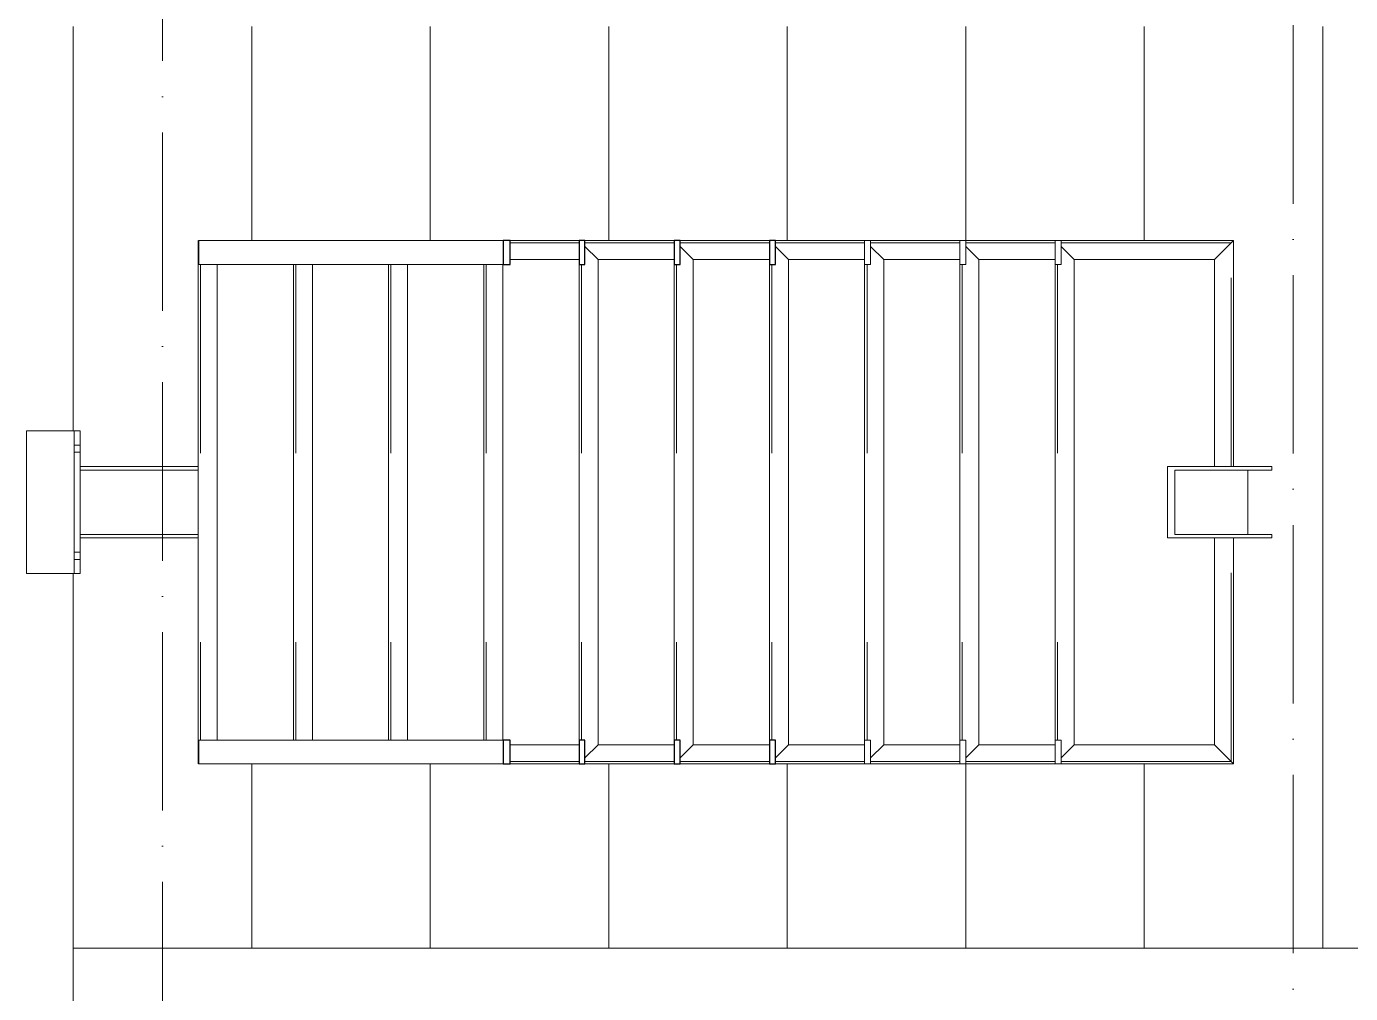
# Model space of a CAD drawing. Header units: millimetres. Extents: x -356862 to 418287, y 0 to 839748.
# Drawn here: x 149951 to 152176, y 516221 to 517847 of the extents above; entities that cross this region are included whole.
import ezdxf

# ---------------------------------------------------------------- set-up
doc = ezdxf.new("R2010")
doc.units = ezdxf.units.MM
doc.linetypes.add('50_200_ШТРИХ_1Т_ш5_п1_п1_', pattern=[700, 500, -100, 0, -100])
doc.linetypes.add('Штрих', pattern=[635, 317.5, -317.5])
for name, color, linetype, lineweight in [('A-FLOR-____-OTLN', 7, 'Continuous', 9), ('A-GENM-____-HDLN', 7, 'Штрих', 9), ('A-GENM-____-MCUT', 7, 'Continuous', 25), ('A-GENM-____-OTLN', 7, 'Continuous', 9), ('S-GRID-____-OTLN-1', 7, '50_200_ШТРИХ_1Т_ш5_п1_п1_', 9), ('S-STRS-____-OTLN-1', 7, 'Continuous', 9)]:
    doc.layers.add(name, color=color, linetype=linetype, lineweight=lineweight)

# ---------------------------------------------------------------- blocks, each defined once
blk = doc.blocks.new('ОМ_Нижняя опорная пятка - ОМ_Нижняя опорная пятка-19082064-АР1_План отверстий 3 этажа в осях 1-64_Ю-ЯЯ')
at = {"layer": 'A-GENM-____-OTLN'}
for p, q in [((-96, 10), (-96, 0)), ((-84, 10), (-84, 0)), ((84, 10), (84, 0)), ((96, 10), (96, 0))]:
    blk.add_line(p, q, dxfattribs=at)
blk = doc.blocks.new('ОМ_Труба_ГОСТ 8639-82 - ОМ_Труба_ГОСТ 8639-82-26350154-АР1_План отверстий 3 этажа в осях 1-64_Ю-ЯЯ')
at = {"layer": 'A-GENM-____-OTLN'}
for p, q in [((9439.1, 57971), (9439.1, 58091)), ((9439.1, 58091), (9614.1, 58091)), ((9614.1, 58085), (9451.2, 58085)), ((9451.2, 58085), (9451.2, 57977)), ((9574, 58085), (9574, 57977)), ((9614.1, 58091), (9614.1, 58085)), ((9614.1, 57971), (9439.1, 57971)), ((9451.2, 57977), (9614.1, 57977)), ((9614.1, 57977), (9614.1, 57971))]:
    blk.add_line(p, q, dxfattribs=at)
blk = doc.blocks.new('ОМ_Уголок_ГОСТ 8509-93 - ОМ_Уголок_ГОСТ 8509-93-26349651-АР1_План отверстий 3 этажа в осях 1-64_Ю-ЯЯ')
at = {"layer": 'A-GENM-____-HDLN'}
for p, q in [((4, -4), (380, -4)), ((500, -4), (876, -4))]:
    blk.add_line(p, q, dxfattribs=at)
at = {"layer": 'A-GENM-____-OTLN'}
for p, q in [((380, 0), (0, 0)), ((32, -32), (0, 0)), ((880, 0), (500, 0)), ((880, 0), (848, -32)), ((32, -32), (380, -32)), ((500, -32), (848, -32))]:
    blk.add_line(p, q, dxfattribs=at)
blk = doc.blocks.new('ОМ_Уголок_ГОСТ 8509-93 - ОМ_Уголок_ГОСТ 8509-93-V149-АР1_План отверстий 3 этажа в осях 1-64_Ю-ЯЯ')
at = {"layer": 'A-GENM-____-HDLN'}
blk.add_line((40, -4), (840, -4), dxfattribs=at)
at = {"layer": 'A-GENM-____-OTLN'}
for p, q in [((32, -32), (10, -10)), ((840, 0), (40, 0)), ((870, -10), (848, -32)), ((32, -32), (848, -32))]:
    blk.add_line(p, q, dxfattribs=at)
blk = doc.blocks.new('ОМ_Уголок_ГОСТ 8509-93 - ОМ_Уголок_ГОСТ 8509-93-19082047-АР1_План отверстий 3 этажа в осях 1-64_Ю-ЯЯ')
at = {"layer": 'A-GENM-____-HDLN'}
blk.add_line((10, -4), (296, -4), dxfattribs=at)
at = {"layer": 'A-GENM-____-OTLN'}
for p, q in [((300, 0), (10, 0)), ((32, -32), (10, -10)), ((300, 0), (268, -32)), ((32, -32), (268, -32))]:
    blk.add_line(p, q, dxfattribs=at)
blk = doc.blocks.new('ОМ_Уголок_ГОСТ 8509-93 - ОМ_Уголок_ГОСТ 8509-93-V150-АР1_План отверстий 3 этажа в осях 1-64_Ю-ЯЯ')
at = {"layer": 'A-GENM-____-HDLN'}
blk.add_line((4, -4), (290, -4), dxfattribs=at)
at = {"layer": 'A-GENM-____-OTLN'}
for p, q in [((290, 0), (0, 0)), ((32, -32), (0, 0)), ((290, -10), (268, -32)), ((32, -32), (268, -32))]:
    blk.add_line(p, q, dxfattribs=at)
blk = doc.blocks.new('ОМ_Уголок_ГОСТ 8509-93 - ОМ_Уголок_ГОСТ 8509-93-V151-АР1_План отверстий 3 этажа в осях 1-64_Ю-ЯЯ')
at = {"layer": 'A-GENM-____-HDLN'}
blk.add_line((10, -4), (160, -4), dxfattribs=at)
at = {"layer": 'A-GENM-____-OTLN'}
for p, q in [((160, 0), (10, 0)), ((32, -32), (10, -10)), ((32, -32), (160, -32))]:
    blk.add_line(p, q, dxfattribs=at)
blk = doc.blocks.new('ОМ_Уголок_ГОСТ 8509-93 - ОМ_Уголок_ГОСТ 8509-93-V152-АР1_План отверстий 3 этажа в осях 1-64_Ю-ЯЯ')
at = {"layer": 'A-GENM-____-HDLN'}
blk.add_line((140, -4), (290, -4), dxfattribs=at)
at = {"layer": 'A-GENM-____-OTLN'}
for p, q in [((290, 0), (140, 0)), ((290, -10), (268, -32)), ((140, -32), (268, -32))]:
    blk.add_line(p, q, dxfattribs=at)
blk = doc.blocks.new('ОМ_Уголок_ГОСТ 8509-93 - ОМ_Уголок_ГОСТ 8509-93-V153-АР1_План отверстий 3 этажа в осях 1-64_Ю-ЯЯ')
at = {"layer": 'A-GENM-____-HDLN'}
blk.add_line((40, -4), (840, -4), dxfattribs=at)
at = {"layer": 'A-GENM-____-OTLN'}
for p, q in [((840, 0), (40, 0)), ((40, -32), (840, -32))]:
    blk.add_line(p, q, dxfattribs=at)
blk = doc.blocks.new('ОМ_Уголок_ГОСТ 8509-93 - ОМ_Уголок_ГОСТ 8509-93-V154-АР1_План отверстий 3 этажа в осях 1-64_Ю-ЯЯ')
at = {"layer": 'A-GENM-____-HDLN'}
blk.add_line((44.3, -4), (160, -4), dxfattribs=at)
at = {"layer": 'A-GENM-____-OTLN'}
for p, q in [((160, 0), (44.3, 0)), ((44.3, -32), (160, -32))]:
    blk.add_line(p, q, dxfattribs=at)
blk = doc.blocks.new('ОМ_Уголок_ГОСТ 8509-93 - ОМ_Уголок_ГОСТ 8509-93-V155-АР1_План отверстий 3 этажа в осях 1-64_Ю-ЯЯ')
at = {"layer": 'A-GENM-____-HDLN'}
blk.add_line((140, -4), (255.7, -4), dxfattribs=at)
at = {"layer": 'A-GENM-____-OTLN'}
for p, q in [((255.7, 0), (140, 0)), ((140, -32), (255.7, -32))]:
    blk.add_line(p, q, dxfattribs=at)
blk = doc.blocks.new('ОМ_Уголок_ГОСТ 8509-93 - ОМ_Уголок_ГОСТ 8509-93-V156-АР1_План отверстий 3 этажа в осях 1-64_Ю-ЯЯ')
at = {"layer": 'A-GENM-____-HDLN'}
blk.add_line((40, -4), (840, -4), dxfattribs=at)
at = {"layer": 'A-GENM-____-OTLN'}
for p, q in [((880, 0), (0, 0)), ((1.3, -1.3), (0, 0)), ((880, 0), (878.7, -1.3)), ((40, -32), (840, -32))]:
    blk.add_line(p, q, dxfattribs=at)
blk = doc.blocks.new('ОМ_Труба_ГОСТ 8639-82 - ОМ_Труба_ГОСТ 8639-82-26527904-АР1_План отверстий 3 этажа в осях 1-64_Ю-ЯЯ')
at = {"layer": 'A-GENM-____-HDLN'}
for p, q in [((7810, 58085), (7611.5, 58085)), ((7810, 57977), (7611.5, 57977))]:
    blk.add_line(p, q, dxfattribs=at)
at = {"layer": 'A-GENM-____-OTLN'}
for p, q in [((7810, 58091), (7611.5, 58091)), ((7810, 57971), (7611.5, 57971))]:
    blk.add_line(p, q, dxfattribs=at)
blk = doc.blocks.new('ОМ_Уголок_ГОСТ 8510-86 - ОМ_Уголок_ГОСТ 8510-86-19082066-АР1_План отверстий 3 этажа в осях 1-64_Ю-ЯЯ')
at = {"layer": 'A-GENM-____-OTLN'}
for p, q in [((0, 0), (0, -90)), ((240, 0), (0, 0)), ((0, -10), (240, -10)), ((240, -90), (240, 0)), ((0, -90), (240, -90))]:
    blk.add_line(p, q, dxfattribs=at)
blk = doc.blocks.new('ОМ_Полоса_Трапеция прямоугольная_Прокат_ГОСТ 103-2006 - ОМ_Полоса_Трапеция прямоугольная_Прокат_ГОСТ 103-2006-19082130-АР1_План отверстий 3 этажа в осях 1-64_Ю-ЯЯ')
at = {"layer": 'A-GENM-____-OTLN'}
for p, q in [((9250, 58471), (9260, 58471)), ((9250, 58431), (9250, 58471)), ((9260, 58471), (9260, 58431)), ((9260, 58431), (9250, 58431))]:
    blk.add_line(p, q, dxfattribs=at)
blk = doc.blocks.new('ОМ_Полоса_Трапеция прямоугольная_Прокат_ГОСТ 103-2006 - ОМ_Полоса_Трапеция прямоугольная_Прокат_ГОСТ 103-2006-V157-АР1_План отверстий 3 этажа в осях 1-64_Ю-ЯЯ')
at = {"layer": 'A-GENM-____-MCUT'}
for p, q in [((8780, 58471), (8770, 58471)), ((8770, 58471), (8770, 58431)), ((8780, 58431), (8780, 58471)), ((8770, 58431), (8780, 58431))]:
    blk.add_line(p, q, dxfattribs=at)
blk = doc.blocks.new('ОМ_Полоса_Трапеция прямоугольная_Прокат_ГОСТ 103-2006 - ОМ_Полоса_Трапеция прямоугольная_Прокат_ГОСТ 103-2006-V158-АР1_План отверстий 3 этажа в осях 1-64_Ю-ЯЯ')
at = {"layer": 'A-GENM-____-MCUT'}
for p, q in [((8620, 58471), (8610, 58471)), ((8610, 58471), (8610, 58431)), ((8620, 58431), (8620, 58471)), ((8610, 58431), (8620, 58431))]:
    blk.add_line(p, q, dxfattribs=at)
blk = doc.blocks.new('ОМ_Полоса_Трапеция прямоугольная_Прокат_ГОСТ 103-2006 - ОМ_Полоса_Трапеция прямоугольная_Прокат_ГОСТ 103-2006-V159-АР1_План отверстий 3 этажа в осях 1-64_Ю-ЯЯ')
at = {"layer": 'A-GENM-____-MCUT'}
for p, q in [((8460, 58471), (8450, 58471)), ((8450, 58471), (8450, 58431)), ((8460, 58431), (8460, 58471)), ((8450, 58431), (8460, 58431))]:
    blk.add_line(p, q, dxfattribs=at)
blk = doc.blocks.new('ОМ_Полоса_Прокат_ГОСТ 103-2006 - ОМ_Полоса_Прокат_ГОСТ 103-2006-20723456-АР1_План отверстий 3 этажа в осях 1-64_Ю-ЯЯ')
at = {"layer": 'A-GENM-____-MCUT'}
for p, q in [((8334.3, 58471), (8322.8, 58471)), ((8322.8, 58471), (8322.8, 58431)), ((8334.3, 58431), (8334.3, 58471)), ((8322.8, 58431), (8334.3, 58431))]:
    blk.add_line(p, q, dxfattribs=at)
at = {"layer": 'A-GENM-____-OTLN'}
for p, q in [((7811.3, 58431), (7811.3, 58471)), ((7811.3, 58471), (8322.8, 58471)), ((8322.8, 58431), (7811.3, 58431))]:
    blk.add_line(p, q, dxfattribs=at)
blk = doc.blocks.new('ОМ_Полоса_Трапеция прямоугольная_Прокат_ГОСТ 103-2006 - ОМ_Полоса_Трапеция прямоугольная_Прокат_ГОСТ 103-2006-19082170-АР1_План отверстий 3 этажа в осях 1-64_Ю-ЯЯ')
at = {"layer": 'A-GENM-____-OTLN'}
for p, q in [((9250, 57631), (9260, 57631)), ((9250, 57591), (9250, 57631)), ((9260, 57631), (9260, 57591)), ((9260, 57591), (9250, 57591))]:
    blk.add_line(p, q, dxfattribs=at)
blk = doc.blocks.new('ОМ_Полоса_Трапеция прямоугольная_Прокат_ГОСТ 103-2006 - ОМ_Полоса_Трапеция прямоугольная_Прокат_ГОСТ 103-2006-V160-АР1_План отверстий 3 этажа в осях 1-64_Ю-ЯЯ')
at = {"layer": 'A-GENM-____-MCUT'}
for p, q in [((8780, 57631), (8770, 57631)), ((8770, 57631), (8770, 57591)), ((8780, 57591), (8780, 57631)), ((8770, 57591), (8780, 57591))]:
    blk.add_line(p, q, dxfattribs=at)
blk = doc.blocks.new('ОМ_Полоса_Трапеция прямоугольная_Прокат_ГОСТ 103-2006 - ОМ_Полоса_Трапеция прямоугольная_Прокат_ГОСТ 103-2006-V161-АР1_План отверстий 3 этажа в осях 1-64_Ю-ЯЯ')
at = {"layer": 'A-GENM-____-MCUT'}
for p, q in [((8620, 57631), (8610, 57631)), ((8610, 57631), (8610, 57591)), ((8620, 57591), (8620, 57631)), ((8610, 57591), (8620, 57591))]:
    blk.add_line(p, q, dxfattribs=at)
blk = doc.blocks.new('ОМ_Полоса_Трапеция прямоугольная_Прокат_ГОСТ 103-2006 - ОМ_Полоса_Трапеция прямоугольная_Прокат_ГОСТ 103-2006-V162-АР1_План отверстий 3 этажа в осях 1-64_Ю-ЯЯ')
at = {"layer": 'A-GENM-____-MCUT'}
for p, q in [((8460, 57631), (8450, 57631)), ((8450, 57631), (8450, 57591)), ((8460, 57591), (8460, 57631)), ((8450, 57591), (8460, 57591))]:
    blk.add_line(p, q, dxfattribs=at)
blk = doc.blocks.new('ОМ_Полоса_Прокат_ГОСТ 103-2006 - ОМ_Полоса_Прокат_ГОСТ 103-2006-20723498-АР1_План отверстий 3 этажа в осях 1-64_Ю-ЯЯ')
at = {"layer": 'A-GENM-____-MCUT'}
for p, q in [((8334.3, 57631), (8322.8, 57631)), ((8322.8, 57631), (8322.8, 57591)), ((8334.3, 57591), (8334.3, 57631)), ((8322.8, 57591), (8334.3, 57591))]:
    blk.add_line(p, q, dxfattribs=at)
at = {"layer": 'A-GENM-____-OTLN'}
for p, q in [((7811.3, 57591), (7811.3, 57631)), ((7811.3, 57631), (8322.8, 57631)), ((8322.8, 57591), (7811.3, 57591))]:
    blk.add_line(p, q, dxfattribs=at)

msp = doc.modelspace()

# ---------------------------------------------------------------- linework, layer by layer
at = {"layer": 'A-FLOR-____-OTLN'}
for p, q in [((150029.0567, 517166.983), (150029.0567, 517846.983)), ((150029.0567, 514446.983), (150029.0567, 516926.983))]:
    msp.add_line(p, q, dxfattribs=at)
at = {"layer": 'S-GRID-____-OTLN-1', "color": 251, "ltscale": 0.6, "true_color": 0x636466}
for p, q in [((150179.0567, 511907.5288), (150179.0567, 549908.7924)), ((152079.0567, 512087.6381), (152079.0567, 549908.7924))]:
    msp.add_line(p, q, dxfattribs=at)
at = {"layer": 'S-STRS-____-OTLN-1'}
for p, q in [((150329.0567, 517846.983), (150329.0567, 517486.983)), ((150329.0567, 517846.983), (150329.0567, 517486.983)), ((150629.0567, 517846.983), (150629.0567, 517486.983)), ((150629.0567, 517846.983), (150629.0567, 517486.983)), ((150929.0567, 517846.983), (150929.0567, 517486.983)), ((150929.0567, 517846.983), (150929.0567, 517486.983)), ((151229.0567, 517846.983), (151229.0567, 517486.983)), ((151229.0567, 517846.983), (151229.0567, 517486.983)), ((151529.0567, 517846.983), (151529.0567, 517486.983)), ((151529.0567, 517846.983), (151529.0567, 517486.983)), ((151829.0567, 517846.983), (151829.0567, 517486.983)), ((151829.0567, 517846.983), (151829.0567, 517486.983)), ((152129.0567, 517846.983), (152129.0567, 516296.983)), ((152129.0567, 517846.983), (152129.0567, 516296.983)), ((150329.0567, 516606.983), (150329.0567, 516296.983)), ((150329.0567, 516606.983), (150329.0567, 516296.983)), ((150629.0567, 516606.983), (150629.0567, 516296.983)), ((150629.0567, 516606.983), (150629.0567, 516296.983)), ((150929.0567, 516606.983), (150929.0567, 516296.983)), ((150929.0567, 516606.983), (150929.0567, 516296.983)), ((151229.0567, 516606.983), (151229.0567, 516296.983)), ((151229.0567, 516606.983), (151229.0567, 516296.983)), ((151529.0567, 516606.983), (151529.0567, 516296.983)), ((151529.0567, 516606.983), (151529.0567, 516296.983)), ((151829.0567, 516606.983), (151829.0567, 516296.983)), ((151829.0567, 516606.983), (151829.0567, 516296.983)), ((150029.0567, 516296.983), (150329.0567, 516296.983)), ((150329.0567, 516296.983), (150629.0567, 516296.983)), ((150629.0567, 516296.983), (150929.0567, 516296.983)), ((150929.0567, 516296.983), (151229.0567, 516296.983)), ((151229.0567, 516296.983), (151529.0567, 516296.983)), ((151529.0567, 516296.983), (151829.0567, 516296.983)), ((151829.0567, 516296.983), (152129.0567, 516296.983)), ((152129.0567, 516296.983), (152429.0567, 516296.983))]:
    msp.add_line(p, q, dxfattribs=at)

# ---------------------------------------------------------------- block references
at = {"layer": 'A-GENM-____-OTLN', "extrusion": (0, 0, -1)}
for name, p, rotation in [('ОМ_Уголок_ГОСТ 8509-93 - ОМ_Уголок_ГОСТ 8509-93-V156-АР1_План отверстий 3 этажа в осях 1-64_Ю-ЯЯ', (-150239.0567, 517486.983), 269.9999999999989), ('ОМ_Уголок_ГОСТ 8509-93 - ОМ_Уголок_ГОСТ 8509-93-V149-АР1_План отверстий 3 этажа в осях 1-64_Ю-ЯЯ', (-150879.0567, 517486.983), 269.9999999999989), ('ОМ_Уголок_ГОСТ 8509-93 - ОМ_Уголок_ГОСТ 8509-93-V149-АР1_План отверстий 3 этажа в осях 1-64_Ю-ЯЯ', (-151039.0567, 517486.983), 269.9999999999989), ('ОМ_Уголок_ГОСТ 8509-93 - ОМ_Уголок_ГОСТ 8509-93-V149-АР1_План отверстий 3 этажа в осях 1-64_Ю-ЯЯ', (-151199.0567, 517486.983), 269.9999999999989), ('ОМ_Уголок_ГОСТ 8509-93 - ОМ_Уголок_ГОСТ 8509-93-V149-АР1_План отверстий 3 этажа в осях 1-64_Ю-ЯЯ', (-151359.0567, 517486.983), 269.9999999999989), ('ОМ_Уголок_ГОСТ 8509-93 - ОМ_Уголок_ГОСТ 8509-93-V149-АР1_План отверстий 3 этажа в осях 1-64_Ю-ЯЯ', (-151519.0567, 517486.983), 269.9999999999989), ('ОМ_Уголок_ГОСТ 8509-93 - ОМ_Уголок_ГОСТ 8509-93-V149-АР1_План отверстий 3 этажа в осях 1-64_Ю-ЯЯ', (-151679.0567, 517486.983), 269.9999999999989), ('ОМ_Уголок_ГОСТ 8509-93 - ОМ_Уголок_ГОСТ 8509-93-26349651-АР1_План отверстий 3 этажа в осях 1-64_Ю-ЯЯ', (-151979.0567, 516606.983), 89.99999999999908), ('ОМ_Уголок_ГОСТ 8509-93 - ОМ_Уголок_ГОСТ 8509-93-V153-АР1_План отверстий 3 этажа в осях 1-64_Ю-ЯЯ', (-150399.0567, 517486.983), 269.9999999999989), ('ОМ_Уголок_ГОСТ 8509-93 - ОМ_Уголок_ГОСТ 8509-93-V153-АР1_План отверстий 3 этажа в осях 1-64_Ю-ЯЯ', (-150559.0567, 517486.983), 269.9999999999989), ('ОМ_Уголок_ГОСТ 8509-93 - ОМ_Уголок_ГОСТ 8509-93-V153-АР1_План отверстий 3 этажа в осях 1-64_Ю-ЯЯ', (-150719.0567, 517486.983), 269.9999999999989), ('ОМ_Уголок_ГОСТ 8510-86 - ОМ_Уголок_ГОСТ 8510-86-19082066-АР1_План отверстий 3 этажа в осях 1-64_Ю-ЯЯ', (-150040.546, 516926.983), 89.99999999999918), ('ОМ_Уголок_ГОСТ 8509-93 - ОМ_Уголок_ГОСТ 8509-93-V154-АР1_План отверстий 3 этажа в осях 1-64_Ю-ЯЯ', (-150719.0567, 516606.983), 180), ('ОМ_Уголок_ГОСТ 8509-93 - ОМ_Уголок_ГОСТ 8509-93-V151-АР1_План отверстий 3 этажа в осях 1-64_Ю-ЯЯ', (-150879.0567, 516606.983), 180), ('ОМ_Уголок_ГОСТ 8509-93 - ОМ_Уголок_ГОСТ 8509-93-V151-АР1_План отверстий 3 этажа в осях 1-64_Ю-ЯЯ', (-151039.0567, 516606.983), 180), ('ОМ_Уголок_ГОСТ 8509-93 - ОМ_Уголок_ГОСТ 8509-93-V151-АР1_План отверстий 3 этажа в осях 1-64_Ю-ЯЯ', (-151199.0567, 516606.983), 180), ('ОМ_Уголок_ГОСТ 8509-93 - ОМ_Уголок_ГОСТ 8509-93-V151-АР1_План отверстий 3 этажа в осях 1-64_Ю-ЯЯ', (-151359.0567, 516606.983), 180), ('ОМ_Уголок_ГОСТ 8509-93 - ОМ_Уголок_ГОСТ 8509-93-V151-АР1_План отверстий 3 этажа в осях 1-64_Ю-ЯЯ', (-151519.0567, 516606.983), 180), ('ОМ_Уголок_ГОСТ 8509-93 - ОМ_Уголок_ГОСТ 8509-93-19082047-АР1_План отверстий 3 этажа в осях 1-64_Ю-ЯЯ', (-151679.0567, 516606.983), 180)]:
    msp.add_blockref(name, p, dxfattribs=dict(at, rotation=rotation))
at = {"layer": 'A-GENM-____-OTLN'}
for name, p in [('ОМ_Полоса_Прокат_ГОСТ 103-2006 - ОМ_Полоса_Прокат_ГОСТ 103-2006-20723456-АР1_План отверстий 3 этажа в осях 1-64_Ю-ЯЯ', (142429.0567, 459015.941)), ('ОМ_Полоса_Трапеция прямоугольная_Прокат_ГОСТ 103-2006 - ОМ_Полоса_Трапеция прямоугольная_Прокат_ГОСТ 103-2006-V159-АР1_План отверстий 3 этажа в осях 1-64_Ю-ЯЯ', (142429.0567, 459015.941)), ('ОМ_Полоса_Трапеция прямоугольная_Прокат_ГОСТ 103-2006 - ОМ_Полоса_Трапеция прямоугольная_Прокат_ГОСТ 103-2006-V158-АР1_План отверстий 3 этажа в осях 1-64_Ю-ЯЯ', (142429.0567, 459015.941)), ('ОМ_Полоса_Трапеция прямоугольная_Прокат_ГОСТ 103-2006 - ОМ_Полоса_Трапеция прямоугольная_Прокат_ГОСТ 103-2006-V157-АР1_План отверстий 3 этажа в осях 1-64_Ю-ЯЯ', (142429.0567, 459015.941)), ('ОМ_Полоса_Трапеция прямоугольная_Прокат_ГОСТ 103-2006 - ОМ_Полоса_Трапеция прямоугольная_Прокат_ГОСТ 103-2006-19082130-АР1_План отверстий 3 этажа в осях 1-64_Ю-ЯЯ', (142109.0567, 459015.941)), ('ОМ_Полоса_Трапеция прямоугольная_Прокат_ГОСТ 103-2006 - ОМ_Полоса_Трапеция прямоугольная_Прокат_ГОСТ 103-2006-19082130-АР1_План отверстий 3 этажа в осях 1-64_Ю-ЯЯ', (142269.0567, 459015.941)), ('ОМ_Полоса_Трапеция прямоугольная_Прокат_ГОСТ 103-2006 - ОМ_Полоса_Трапеция прямоугольная_Прокат_ГОСТ 103-2006-19082130-АР1_План отверстий 3 этажа в осях 1-64_Ю-ЯЯ', (142429.0567, 459015.941)), ('ОМ_Труба_ГОСТ 8639-82 - ОМ_Труба_ГОСТ 8639-82-26527904-АР1_План отверстий 3 этажа в осях 1-64_Ю-ЯЯ', (142429.0567, 459015.941)), ('ОМ_Труба_ГОСТ 8639-82 - ОМ_Труба_ГОСТ 8639-82-26350154-АР1_План отверстий 3 этажа в осях 1-64_Ю-ЯЯ', (142429.0567, 459015.941)), ('ОМ_Полоса_Прокат_ГОСТ 103-2006 - ОМ_Полоса_Прокат_ГОСТ 103-2006-20723498-АР1_План отверстий 3 этажа в осях 1-64_Ю-ЯЯ', (142429.0567, 459015.941)), ('ОМ_Полоса_Трапеция прямоугольная_Прокат_ГОСТ 103-2006 - ОМ_Полоса_Трапеция прямоугольная_Прокат_ГОСТ 103-2006-V162-АР1_План отверстий 3 этажа в осях 1-64_Ю-ЯЯ', (142429.0567, 459015.941)), ('ОМ_Полоса_Трапеция прямоугольная_Прокат_ГОСТ 103-2006 - ОМ_Полоса_Трапеция прямоугольная_Прокат_ГОСТ 103-2006-V161-АР1_План отверстий 3 этажа в осях 1-64_Ю-ЯЯ', (142429.0567, 459015.941)), ('ОМ_Полоса_Трапеция прямоугольная_Прокат_ГОСТ 103-2006 - ОМ_Полоса_Трапеция прямоугольная_Прокат_ГОСТ 103-2006-V160-АР1_План отверстий 3 этажа в осях 1-64_Ю-ЯЯ', (142429.0567, 459015.941)), ('ОМ_Полоса_Трапеция прямоугольная_Прокат_ГОСТ 103-2006 - ОМ_Полоса_Трапеция прямоугольная_Прокат_ГОСТ 103-2006-19082170-АР1_План отверстий 3 этажа в осях 1-64_Ю-ЯЯ', (142109.0567, 459015.941)), ('ОМ_Полоса_Трапеция прямоугольная_Прокат_ГОСТ 103-2006 - ОМ_Полоса_Трапеция прямоугольная_Прокат_ГОСТ 103-2006-19082170-АР1_План отверстий 3 этажа в осях 1-64_Ю-ЯЯ', (142269.0567, 459015.941)), ('ОМ_Полоса_Трапеция прямоугольная_Прокат_ГОСТ 103-2006 - ОМ_Полоса_Трапеция прямоугольная_Прокат_ГОСТ 103-2006-19082170-АР1_План отверстий 3 этажа в осях 1-64_Ю-ЯЯ', (142429.0567, 459015.941))]:
    msp.add_blockref(name, p, dxfattribs=at)
at = {"layer": 'A-GENM-____-OTLN', "extrusion": (0, 0, -1)}
for name, p in [('ОМ_Уголок_ГОСТ 8509-93 - ОМ_Уголок_ГОСТ 8509-93-V155-АР1_План отверстий 3 этажа в осях 1-64_Ю-ЯЯ', (-151019.0567, 517486.983)), ('ОМ_Уголок_ГОСТ 8509-93 - ОМ_Уголок_ГОСТ 8509-93-V152-АР1_План отверстий 3 этажа в осях 1-64_Ю-ЯЯ', (-151179.0567, 517486.983)), ('ОМ_Уголок_ГОСТ 8509-93 - ОМ_Уголок_ГОСТ 8509-93-V152-АР1_План отверстий 3 этажа в осях 1-64_Ю-ЯЯ', (-151339.0567, 517486.983)), ('ОМ_Уголок_ГОСТ 8509-93 - ОМ_Уголок_ГОСТ 8509-93-V152-АР1_План отверстий 3 этажа в осях 1-64_Ю-ЯЯ', (-151499.0567, 517486.983)), ('ОМ_Уголок_ГОСТ 8509-93 - ОМ_Уголок_ГОСТ 8509-93-V152-АР1_План отверстий 3 этажа в осях 1-64_Ю-ЯЯ', (-151659.0567, 517486.983)), ('ОМ_Уголок_ГОСТ 8509-93 - ОМ_Уголок_ГОСТ 8509-93-V152-АР1_План отверстий 3 этажа в осях 1-64_Ю-ЯЯ', (-151819.0567, 517486.983)), ('ОМ_Уголок_ГОСТ 8509-93 - ОМ_Уголок_ГОСТ 8509-93-V150-АР1_План отверстий 3 этажа в осях 1-64_Ю-ЯЯ', (-151979.0567, 517486.983))]:
    msp.add_blockref(name, p, dxfattribs=at)
at = {"layer": 'A-GENM-____-OTLN', "rotation": 90.00000000000084}
msp.add_blockref('ОМ_Нижняя опорная пятка - ОМ_Нижняя опорная пятка-19082064-АР1_План отверстий 3 этажа в осях 1-64_Ю-ЯЯ', (150040.546, 517046.983), dxfattribs=at)

doc.saveas('drawing.dxf')
